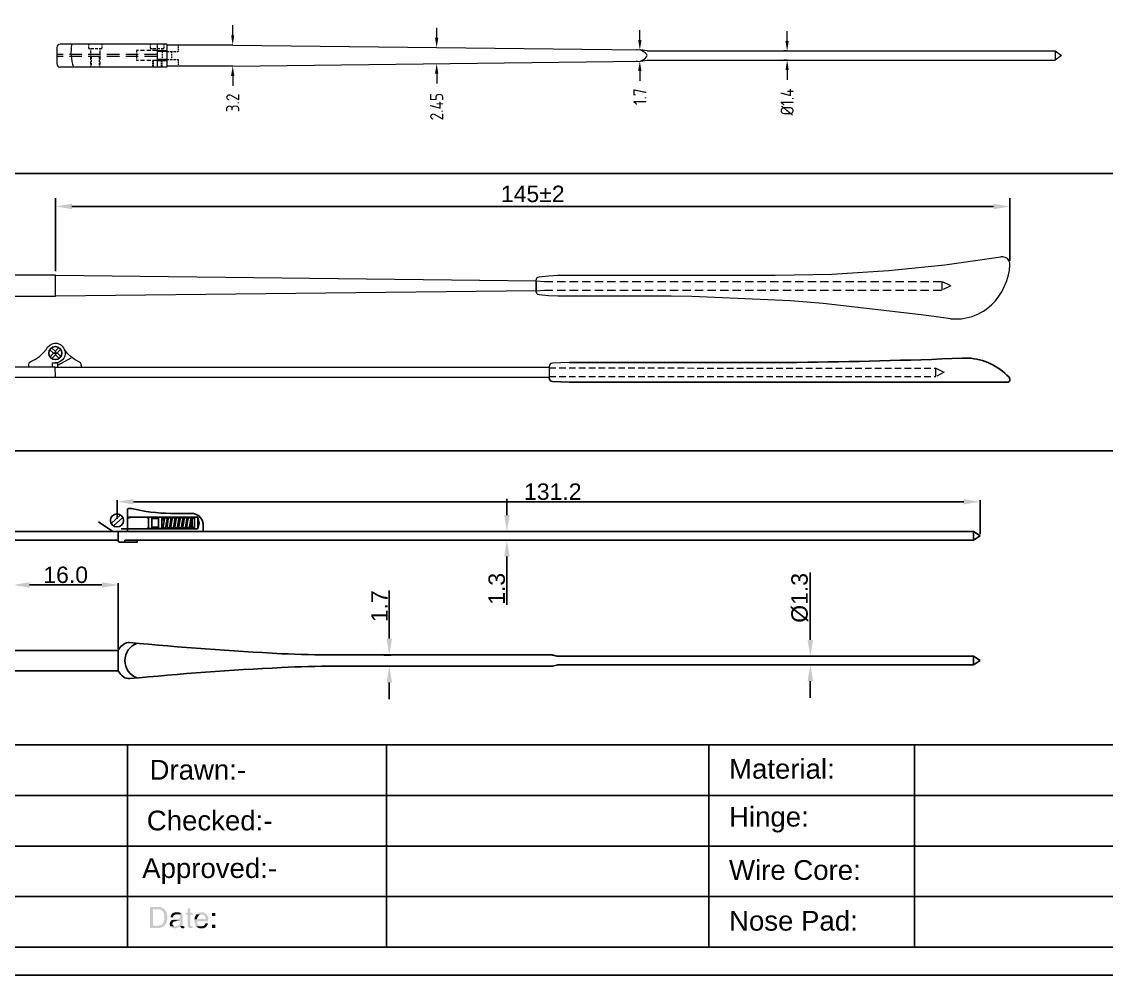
# Model space of a CAD drawing. Header units: millimetres. Extents: x 7018 to 13530, y 4187 to 5692.
# Drawn here: x 8050 to 8214.9, y 4524.9 to 4669.9 of the extents above; entities that cross this region are included whole.
import ezdxf

# ---------------------------------------------------------------- set-up
doc = ezdxf.new("R2010")
doc.units = ezdxf.units.MM
for name, pattern in [('CENTER2', [28.575, 19.05, -3.175, 3.175, -3.175]), ('DASHED', [19.05, 12.7, -6.35]), ('HIDDEN', [9.525, 6.35, -3.175]), ('HIDDEN2', [0.1875, 0.125, -0.0625])]:
    doc.linetypes.add(name, pattern=pattern)
for name, color, linetype in [('Center Line', 2, 'CENTER2'), ('Dimension', 3, 'Continuous'), ('Hidden Line', 1, 'HIDDEN2')]:
    doc.layers.add(name, color=color, linetype=linetype)
doc.styles.get("Standard").update_dxf_attribs({"font": 'arial.ttf'})
doc.styles.add('标注', font='dim.shx', dxfattribs={"height": 2})
doc.styles.add('样式 1', font='romant.shx')
doc.dimstyles.new('1-1', dxfattribs={"dimtxt": 2, "dimasz": 1.5, "dimexe": 0.5, "dimexo": 0.5, "dimgap": 0.5, "dimtad": 0, "dimdsep": 46, "dimtxsty": '标注', "dimcen": 0.09, "dimclrd": 4, "dimclre": 4, "dimclrt": 4, "dimadec": 0, "dimazin": 0, "dimtfac": 1, "dimtofl": 0, "dimtmove": 0, "dimatfit": 3, "dimfxl": 1, "dimtolj": 1, "dimtzin": 0, "dimlwd": 13, "dimlwe": 13, "dimarcsym": 0})
doc.dimstyles.new('ISO-25$0', dxfattribs={"dimtxt": 2.5, "dimasz": 2.5, "dimexe": 0.5, "dimexo": 1, "dimgap": 1, "dimtad": 0, "dimtih": 1, "dimtoh": 1, "dimdec": 1, "dimzin": 10, "dimdsep": 46, "dimlunit": 6, "dimtxsty": '样式 1', "dimcen": 0, "dimclrd": 256, "dimclre": 256, "dimclrt": 7, "dimazin": 0, "dimtfac": 1, "dimtdec": 1, "dimtofl": 0, "dimtmove": 0, "dimatfit": 0, "dimfxl": 1, "dimtolj": 1, "dimtzin": 10, "dimarcsym": 0})
doc.dimstyles.new('Standard$0', dxfattribs={"dimtxt": 2.3, "dimasz": 2, "dimexe": 1, "dimexo": 1, "dimgap": 1, "dimtad": 1, "dimdec": 1, "dimzin": 0, "dimdsep": 46, "dimtxsty": 'Standard', "dimcen": 0, "dimclrd": 4, "dimclre": 4, "dimclrt": 4, "dimadec": 1, "dimazin": 0, "dimtfac": 1, "dimtdec": 1, "dimtofl": 0, "dimtmove": 0, "dimatfit": 0, "dimfxl": 1, "dimtfillclr": 256, "dimtolj": 1, "dimtzin": 0, "dimlwd": -1, "dimlwe": -1, "dimarcsym": 1})

# ---------------------------------------------------------------- blocks, each defined once
blk = doc.blocks.new('*D2770')
at = {"layer": 'Defpoints', "color": 0, "transparency": 16777216}
for p in [(8195.72, 4596.94), (8064.52, 4594.1), (8195.72, 4591.75)]:
    blk.add_point(p, dxfattribs=at)
at = {"layer": 'Dimension', "color": 3, "transparency": 16777216}
for p, q in [((8064.52, 4594.35), (8064.52, 4597.19)), ((8067.02, 4596.94), (8193.22, 4596.94)), ((8195.72, 4592), (8195.72, 4597.19))]:
    blk.add_line(p, q, dxfattribs=at)
for points in [[(8067.02, 4597.35), (8067.02, 4596.52), (8064.52, 4596.94)], [(8193.22, 4597.35), (8193.22, 4596.52), (8195.72, 4596.94)]]:
    blk.add_solid(points, dxfattribs=at)
at = {"layer": 'Dimension', "transparency": 16777216, "insert": (8130.76, 4598.46), "char_height": 2.5, "attachment_point": 5}
blk.add_mtext('\\A1;131.2', dxfattribs=at)
blk = doc.blocks.new('*D2771')
at = {"layer": 'Defpoints', "color": 0, "transparency": 16777216}
for p in [(8123.78, 4592.4), (8123.78, 4591.1), (8123.78, 4591.1)]:
    blk.add_point(p, dxfattribs=at)
at = {"layer": 'Dimension', "color": 3, "transparency": 16777216}
for p, q in [((8123.78, 4594.9), (8123.78, 4597.4)), ((8123.78, 4588.6), (8123.78, 4581.28))]:
    blk.add_line(p, q, dxfattribs=at)
for points in [[(8123.37, 4594.9), (8124.2, 4594.9), (8123.78, 4592.4)], [(8123.37, 4588.6), (8124.2, 4588.6), (8123.78, 4591.1)]]:
    blk.add_solid(points, dxfattribs=at)
at = {"layer": 'Dimension', "transparency": 16777216, "insert": (8122.25, 4583.69), "char_height": 2.5, "attachment_point": 5, "rotation": 90}
blk.add_mtext('\\A1;1.3', dxfattribs=at)
blk = doc.blocks.new('*D2773')
at = {"layer": 'Defpoints', "color": 0, "transparency": 16777216}
for p in [(8064.72, 4584.28), (8048.72, 4574.33), (8064.72, 4574.33)]:
    blk.add_point(p, dxfattribs=at)
at = {"layer": 'Dimension', "color": 3, "transparency": 16777216}
for p, q in [((8048.72, 4574.58), (8048.72, 4584.53)), ((8051.22, 4584.28), (8062.22, 4584.28)), ((8064.72, 4574.58), (8064.72, 4584.53))]:
    blk.add_line(p, q, dxfattribs=at)
for points in [[(8051.22, 4584.7), (8051.22, 4583.87), (8048.72, 4584.28)], [(8062.22, 4584.7), (8062.22, 4583.87), (8064.72, 4584.28)]]:
    blk.add_solid(points, dxfattribs=at)
at = {"layer": 'Dimension', "transparency": 16777216, "insert": (8056.72, 4585.81), "char_height": 2.5, "attachment_point": 5}
blk.add_mtext('\\A1;16.0', dxfattribs=at)
blk = doc.blocks.new('*D2774')
at = {"layer": 'Defpoints', "color": 0, "transparency": 16777216}
for p in [(8168.26, 4573.43), (8168.26, 4572.13), (8169.9, 4572.13)]:
    blk.add_point(p, dxfattribs=at)
at = {"layer": 'Dimension', "color": 3, "transparency": 16777216}
for p, q in [((8169.9, 4575.93), (8169.9, 4586.2)), ((8168.51, 4573.43), (8170.15, 4573.43)), ((8168.51, 4572.13), (8170.15, 4572.13)), ((8169.9, 4569.63), (8169.9, 4567.13))]:
    blk.add_line(p, q, dxfattribs=at)
for points in [[(8169.48, 4575.93), (8170.32, 4575.93), (8169.9, 4573.43)], [(8169.48, 4569.63), (8170.32, 4569.63), (8169.9, 4572.13)]]:
    blk.add_solid(points, dxfattribs=at)
at = {"layer": 'Dimension', "transparency": 16777216, "insert": (8168.31, 4582.32), "char_height": 2.5, "attachment_point": 5, "rotation": 90}
blk.add_mtext('\\A1;%%c1.3', dxfattribs=at)
blk = doc.blocks.new('*D2775')
at = {"layer": 'Defpoints', "color": 0, "transparency": 16777216}
for p in [(8104.82, 4573.63), (8104.82, 4571.93), (8105.91, 4571.93)]:
    blk.add_point(p, dxfattribs=at)
at = {"layer": 'Dimension', "color": 3, "transparency": 16777216}
for p, q in [((8105.91, 4576.13), (8105.91, 4583.45)), ((8105.07, 4573.63), (8106.16, 4573.63)), ((8105.07, 4571.93), (8106.16, 4571.93)), ((8105.91, 4569.43), (8105.91, 4566.93))]:
    blk.add_line(p, q, dxfattribs=at)
for points in [[(8105.49, 4576.13), (8106.33, 4576.13), (8105.91, 4573.63)], [(8105.49, 4569.43), (8106.33, 4569.43), (8105.91, 4571.93)]]:
    blk.add_solid(points, dxfattribs=at)
at = {"layer": 'Dimension', "transparency": 16777216, "insert": (8104.41, 4581.04), "char_height": 2.5, "attachment_point": 5, "rotation": 90}
blk.add_mtext('\\A1;1.7', dxfattribs=at)
blk = doc.blocks.new('*D3268')
at = {"color": 4, "lineweight": 13, "transparency": 16777216}
for p, q in [((8143.99, 4667.14), (8143.99, 4668.64)), ((8143.61, 4665.64), (8143.49, 4665.64)), ((8143.61, 4663.94), (8143.49, 4663.94)), ((8143.99, 4662.44), (8143.99, 4660.94))]:
    blk.add_line(p, q, dxfattribs=at)
at = {"color": 4, "transparency": 16777216}
for points in [[(8143.74, 4667.14), (8144.24, 4667.14), (8143.99, 4665.64)], [(8143.74, 4662.44), (8144.24, 4662.44), (8143.99, 4663.94)]]:
    blk.add_solid(points, dxfattribs=at)
at = {"layer": 'Defpoints', "color": 0, "transparency": 16777216}
for p in [(8144.11, 4665.64), (8143.99, 4663.94), (8144.11, 4663.94)]:
    blk.add_point(p, dxfattribs=at)
at = {"color": 4, "lineweight": 20, "transparency": 16777216, "insert": (8143.99, 4658.53), "char_height": 2, "attachment_point": 5, "rotation": 90, "style": '标注'}
blk.add_mtext('\\A1;1.7', dxfattribs=at)
blk = doc.blocks.new('*D3267')
at = {"color": 4, "lineweight": 13, "transparency": 16777216}
for p, q in [((8166.38, 4666.99), (8166.38, 4668.49)), ((8166.27, 4665.49), (8165.88, 4665.49)), ((8166.27, 4664.09), (8165.88, 4664.09)), ((8166.38, 4662.59), (8166.38, 4661.09))]:
    blk.add_line(p, q, dxfattribs=at)
at = {"color": 4, "transparency": 16777216}
for points in [[(8166.13, 4666.99), (8166.63, 4666.99), (8166.38, 4665.49)], [(8166.13, 4662.59), (8166.63, 4662.59), (8166.38, 4664.09)]]:
    blk.add_solid(points, dxfattribs=at)
at = {"layer": 'Defpoints', "color": 0, "transparency": 16777216}
for p in [(8166.38, 4664.09), (8166.77, 4665.49), (8166.77, 4664.09)]:
    blk.add_point(p, dxfattribs=at)
at = {"color": 4, "lineweight": 20, "transparency": 16777216, "insert": (8166.38, 4657.73), "char_height": 2, "attachment_point": 5, "rotation": 90, "style": '标注'}
blk.add_mtext('\\A1;%%C1.4', dxfattribs=at)
blk = doc.blocks.new('*D3269')
at = {"color": 4, "lineweight": 13, "transparency": 16777216}
for p, q in [((8082.11, 4667.89), (8082.11, 4669.39)), ((8082.11, 4661.69), (8082.11, 4660.19))]:
    blk.add_line(p, q, dxfattribs=at)
at = {"color": 4, "transparency": 16777216}
for points in [[(8081.86, 4667.89), (8082.36, 4667.89), (8082.11, 4666.39)], [(8081.86, 4661.69), (8082.36, 4661.69), (8082.11, 4663.19)]]:
    blk.add_solid(points, dxfattribs=at)
at = {"layer": 'Defpoints', "color": 0, "transparency": 16777216}
for p in [(8082.11, 4666.39), (8082.11, 4663.19), (8082.11, 4663.19)]:
    blk.add_point(p, dxfattribs=at)
at = {"color": 4, "lineweight": 20, "transparency": 16777216, "insert": (8082.11, 4657.59), "char_height": 2, "attachment_point": 5, "rotation": 90, "style": '标注'}
blk.add_mtext('\\A1;3.2', dxfattribs=at)
blk = doc.blocks.new('*D3270')
at = {"color": 4, "lineweight": 13, "transparency": 16777216}
for p, q in [((8113.11, 4667.51), (8113.11, 4669.01)), ((8113.11, 4662.06), (8113.11, 4660.56))]:
    blk.add_line(p, q, dxfattribs=at)
at = {"color": 4, "transparency": 16777216}
for points in [[(8112.86, 4667.51), (8113.36, 4667.51), (8113.11, 4666.01)], [(8112.86, 4662.06), (8113.36, 4662.06), (8113.11, 4663.56)]]:
    blk.add_solid(points, dxfattribs=at)
at = {"layer": 'Defpoints', "color": 0, "transparency": 16777216}
for p in [(8113.11, 4666.01), (8113.11, 4663.56), (8113.11, 4663.56)]:
    blk.add_point(p, dxfattribs=at)
at = {"color": 4, "lineweight": 20, "transparency": 16777216, "insert": (8113.11, 4657.02), "char_height": 2, "attachment_point": 5, "rotation": 90, "style": '标注'}
blk.add_mtext('\\A1;2.45', dxfattribs=at)
blk = doc.blocks.new('gqqgq')
at = {"color": 7, "lineweight": 13}
for points in [[(538.95, 7.71), (538.61, 7.71), (538.67, 4.14), (539.31, 4.14)], [(538.95, 7.71), (539.14, 7.69), (539.31, 7.59), (539.41, 7.44), (539.79, 6.78), (540.24, 6.17), (540.77, 5.62), (541.38, 5.15)], [(538.99, 4.14), (540.09, 6.15)], [(538.67, 3.33), (538.65, -0.25), (539.09, -0.25)], [(538.67, 3.33), (539.33, 3.33), (539.33, 3.73), (539.31, 4.14)], [(539.35, 4.07), (539.33, 3.73)], [(540.01, 4.34), (540.53, 3.78), (539.97, 3.25)], [(540.81, 3.48), (540.24, 2.95)], [(540.83, 4.05), (540.31, 4.62)], [(541.33, 2.91), (540.81, 3.48)], [(541.4, 4.58), (540.83, 4.05)], [(541.67, 4.28), (541.11, 3.75)], [(541.63, 3.19), (541.11, 3.75)], [(539.54, 0.05), (539.9, 0.73), (540.32, 1.34), (540.83, 1.91), (541.42, 2.4), (541.72, 2.57)], [(539.09, -0.25), (539.28, -0.21), (539.43, -0.1), (539.54, 0.05)]]:
    blk.add_lwpolyline(points, dxfattribs=at)
blk.add_circle((540.82, 3.76), 0.996)
blk.add_open_spline([(541.72, 2.57), (543.74, 4.47), (540.21, 6.7), (539.35, 4.07)], degree=3, dxfattribs=at)
at = {"layer": 'Center Line'}
for points in [[(540.82, 3.52), (540.82, 3.76), (540.58, 3.76)], [(540.82, 4.01), (540.82, 3.76), (541.06, 3.76)]]:
    blk.add_lwpolyline(points, dxfattribs=at)
blk = doc.blocks.new('*D3273')
at = {"layer": 'Defpoints', "color": 0, "transparency": 16777216}
for p in [(8200.25, 4641.84), (8200.25, 4632.97), (8055.17, 4631.38)]:
    blk.add_point(p, dxfattribs=at)
at = {"layer": 'Dimension', "color": 0, "lineweight": -2, "transparency": 16777216}
for p, q in [((8055.17, 4632.01), (8055.17, 4643.09)), ((8200.25, 4633.59), (8200.25, 4643.09)), ((8057.67, 4641.84), (8197.75, 4641.84))]:
    blk.add_line(p, q, dxfattribs=at)
at = {"layer": 'Dimension', "color": 0, "transparency": 16777216}
for points in [[(8057.67, 4642.26), (8057.67, 4641.42), (8055.17, 4641.84)], [(8197.75, 4642.26), (8197.75, 4641.42), (8200.25, 4641.84)]]:
    blk.add_solid(points, dxfattribs=at)
at = {"layer": 'Dimension', "color": 0, "transparency": 16777216, "insert": (8127.71, 4643.74), "char_height": 2.5, "attachment_point": 5}
blk.add_mtext('145±2', dxfattribs=at)

msp = doc.modelspace()

# ---------------------------------------------------------------- hatches: boundary and pattern name
at = {"transparency": 33554559}
for points in [[(8070.831, 4535.315), (8069.522, 4535.315), (8069.522, 4532.11), (8071.012, 4532.11), (8071.102, 4532.156), (8071.192, 4532.156), (8071.282, 4532.201), (8071.327, 4532.201), (8071.418, 4532.246), (8071.508, 4532.291), (8071.553, 4532.336), (8071.643, 4532.381), (8071.689, 4532.426), (8071.734, 4532.472), (8069.974, 4532.472), (8069.974, 4534.954), (8070.786, 4534.954), (8071.734, 4534.999), (8071.643, 4535.044), (8071.598, 4535.089), (8071.508, 4535.134), (8071.463, 4535.179), (8071.373, 4535.225), (8071.282, 4535.27), (8071.102, 4535.27), (8071.057, 4535.315), (8070.966, 4535.315)], [(8071.734, 4534.999), (8070.786, 4534.954), (8070.921, 4534.954), (8071.012, 4534.909), (8071.102, 4534.909), (8071.147, 4534.864), (8071.237, 4534.864), (8071.327, 4534.818), (8071.373, 4534.728), (8071.418, 4534.683), (8071.508, 4534.638), (8071.553, 4534.548), (8071.553, 4534.502), (8071.598, 4534.412), (8071.643, 4534.367), (8071.643, 4534.277), (8071.689, 4534.187), (8071.689, 4534.096), (8071.734, 4534.006), (8071.734, 4533.419), (8071.689, 4533.329), (8071.689, 4533.239), (8071.643, 4533.148), (8071.643, 4533.058), (8071.598, 4533.013), (8071.553, 4532.923), (8071.508, 4532.878), (8071.463, 4532.787), (8071.463, 4532.787), (8071.418, 4532.697), (8071.327, 4532.652), (8071.282, 4532.607), (8071.192, 4532.562), (8071.102, 4532.562), (8071.057, 4532.517), (8070.966, 4532.517), (8070.876, 4532.472), (8069.974, 4532.472), (8071.734, 4532.472), (8071.824, 4532.562), (8071.824, 4532.562), (8071.869, 4532.652), (8071.914, 4532.697), (8071.959, 4532.742), (8072.004, 4532.833), (8072.05, 4532.923), (8072.05, 4532.968), (8072.095, 4533.058), (8072.095, 4533.148), (8072.14, 4533.239), (8072.14, 4533.329), (8072.185, 4533.419), (8072.185, 4533.961), (8072.14, 4534.051), (8072.14, 4534.232), (8072.095, 4534.322), (8072.095, 4534.367), (8072.05, 4534.457), (8072.05, 4534.548), (8072.004, 4534.593), (8071.959, 4534.683), (8071.914, 4534.773), (8071.869, 4534.818), (8071.824, 4534.864), (8071.779, 4534.954)], [(8074.396, 4534.232), (8073.584, 4534.187), (8073.765, 4534.187), (8073.81, 4534.141), (8073.9, 4534.141), (8073.945, 4534.096), (8074.035, 4534.051), (8074.081, 4533.961), (8074.081, 4533.871), (8074.126, 4533.78), (8074.126, 4533.78), (8074.081, 4533.69), (8074.081, 4533.645), (8074.035, 4533.6), (8073.945, 4533.555), (8073.9, 4533.555), (8073.81, 4533.51), (8073.313, 4533.464), (8073.178, 4533.464), (8073.088, 4533.419), (8072.997, 4533.374), (8072.952, 4533.374), (8072.862, 4533.329), (8074.126, 4533.284), (8074.126, 4532.968), (8074.081, 4532.878), (8074.081, 4532.742), (8074.035, 4532.697), (8073.945, 4532.607), (8073.9, 4532.562), (8073.855, 4532.517), (8073.81, 4532.472), (8073.719, 4532.426), (8073.629, 4532.426), (8073.539, 4532.381), (8072.636, 4532.381), (8072.681, 4532.291), (8072.772, 4532.246), (8072.817, 4532.201), (8072.862, 4532.156), (8072.952, 4532.11), (8072.997, 4532.11), (8073.088, 4532.065), (8073.584, 4532.065), (8073.629, 4532.11), (8073.719, 4532.156), (8073.81, 4532.156), (8073.855, 4532.201), (8073.945, 4532.246), (8074.035, 4532.336), (8074.035, 4532.336), (8074.126, 4532.426), (8074.532, 4532.426), (8074.487, 4532.517), (8074.487, 4533.961), (8074.442, 4534.051), (8074.442, 4534.141)], [(8073.629, 4534.502), (8073.313, 4534.502), (8073.223, 4534.457), (8073.133, 4534.412), (8073.088, 4534.412), (8072.997, 4534.367), (8072.952, 4534.322), (8072.907, 4534.277), (8072.862, 4534.232), (8072.817, 4534.187), (8072.772, 4534.096), (8072.727, 4534.006), (8072.681, 4533.916), (8072.681, 4533.735), (8073.042, 4533.735), (8073.042, 4533.871), (8073.088, 4533.961), (8073.133, 4534.006), (8073.178, 4534.096), (8073.223, 4534.096), (8073.313, 4534.141), (8073.404, 4534.187), (8073.584, 4534.187), (8074.396, 4534.232), (8074.351, 4534.277), (8074.261, 4534.322), (8074.216, 4534.367), (8074.171, 4534.412), (8074.081, 4534.457), (8073.99, 4534.457), (8073.945, 4534.502), (8073.719, 4534.502)], [(8075.66, 4535.089), (8075.254, 4535.089), (8075.254, 4534.457), (8074.938, 4534.457), (8074.938, 4534.141), (8075.254, 4534.141), (8075.254, 4532.426), (8075.299, 4532.336), (8075.344, 4532.246), (8075.344, 4532.201), (8075.389, 4532.156), (8075.435, 4532.156), (8075.525, 4532.11), (8075.615, 4532.11), (8075.705, 4532.065), (8075.75, 4532.065), (8075.796, 4532.11), (8076.021, 4532.11), (8076.021, 4532.426), (8075.796, 4532.426), (8075.705, 4532.472), (8075.66, 4532.517), (8075.66, 4534.141), (8076.021, 4534.141), (8076.021, 4534.457), (8075.66, 4534.457)], [(8077.375, 4534.502), (8077.15, 4534.502), (8077.059, 4534.457), (8077.014, 4534.457), (8076.924, 4534.412), (8076.834, 4534.367), (8076.788, 4534.322), (8076.698, 4534.277), (8076.653, 4534.232), (8076.608, 4534.187), (8077.375, 4534.141), (8077.556, 4534.141), (8077.646, 4534.096), (8077.736, 4534.051), (8077.781, 4534.006), (8077.827, 4533.961), (8077.827, 4533.961), (8077.872, 4533.871), (8077.917, 4533.825), (8077.962, 4533.735), (8077.962, 4533.645), (8078.007, 4533.555), (8078.007, 4533.464), (8076.698, 4533.464), (8076.292, 4533.419), (8076.292, 4532.968), (8076.337, 4532.878), (8076.337, 4532.787), (8076.382, 4532.697), (8076.382, 4532.652), (8076.427, 4532.562), (8076.473, 4532.472), (8076.518, 4532.426), (8076.563, 4532.381), (8077.375, 4532.381), (8077.285, 4532.381), (8077.195, 4532.426), (8077.104, 4532.426), (8077.059, 4532.472), (8076.969, 4532.517), (8076.924, 4532.562), (8076.879, 4532.607), (8076.834, 4532.652), (8076.788, 4532.697), (8076.788, 4532.787), (8076.743, 4532.833), (8076.743, 4532.923), (8076.698, 4533.058), (8076.698, 4533.148), (8078.413, 4533.148), (8078.413, 4533.464), (8078.368, 4533.555), (8078.368, 4533.735), (8078.323, 4533.825), (8078.278, 4533.916), (8078.278, 4533.961), (8078.233, 4534.051), (8078.188, 4534.096), (8078.142, 4534.187), (8078.097, 4534.232), (8078.007, 4534.277), (8077.962, 4534.322), (8077.872, 4534.367), (8077.827, 4534.412), (8077.736, 4534.457), (8077.646, 4534.502), (8077.465, 4534.502)], [(8076.608, 4534.187), (8076.563, 4534.141), (8076.518, 4534.051), (8076.473, 4534.006), (8076.427, 4533.916), (8076.382, 4533.871), (8076.382, 4533.78), (8076.337, 4533.69), (8076.337, 4533.6), (8076.292, 4533.51), (8076.292, 4533.419), (8076.698, 4533.464), (8076.698, 4533.555), (8076.743, 4533.645), (8076.743, 4533.735), (8076.788, 4533.78), (8076.834, 4533.871), (8076.879, 4533.916), (8076.924, 4533.961), (8076.969, 4534.051), (8077.059, 4534.096), (8077.104, 4534.096), (8077.195, 4534.141), (8077.375, 4534.141)], [(8079.451, 4533.961), (8079.451, 4534.412), (8078.955, 4534.412), (8078.955, 4533.961)], [(8072.862, 4533.329), (8072.817, 4533.284), (8072.727, 4533.239), (8072.727, 4533.194), (8072.681, 4533.148), (8072.636, 4533.058), (8072.591, 4533.013), (8072.591, 4532.923), (8072.546, 4532.833), (8072.546, 4532.607), (8072.591, 4532.517), (8072.591, 4532.426), (8072.636, 4532.381), (8073.358, 4532.381), (8073.223, 4532.381), (8073.133, 4532.426), (8073.088, 4532.472), (8073.042, 4532.517), (8072.997, 4532.607), (8072.952, 4532.697), (8072.952, 4532.833), (8072.997, 4532.923), (8073.042, 4532.968), (8073.088, 4533.058), (8073.133, 4533.058), (8073.223, 4533.103), (8073.313, 4533.148), (8073.494, 4533.148), (8073.855, 4533.239), (8074.035, 4533.239), (8074.126, 4533.284)], [(8074.532, 4532.426), (8074.126, 4532.426), (8074.126, 4532.336), (8074.622, 4532.381), (8074.622, 4532.381)], [(8074.758, 4532.381), (8074.622, 4532.381), (8074.126, 4532.336), (8074.171, 4532.246), (8074.216, 4532.201), (8074.216, 4532.201), (8074.261, 4532.156), (8074.351, 4532.11), (8074.442, 4532.065), (8074.622, 4532.065), (8074.667, 4532.11), (8074.758, 4532.11)], [(8078.368, 4532.833), (8077.962, 4532.833), (8077.962, 4532.697), (8077.917, 4532.652), (8077.827, 4532.562), (8077.781, 4532.517), (8077.736, 4532.472), (8077.646, 4532.426), (8077.556, 4532.426), (8077.465, 4532.381), (8076.563, 4532.381), (8076.608, 4532.291), (8076.698, 4532.246), (8076.743, 4532.201), (8076.834, 4532.156), (8076.924, 4532.11), (8076.969, 4532.11), (8077.059, 4532.065), (8077.646, 4532.065), (8077.736, 4532.11), (8077.827, 4532.156), (8077.872, 4532.156), (8077.962, 4532.201), (8078.007, 4532.246), (8078.097, 4532.291), (8078.142, 4532.381), (8078.188, 4532.426), (8078.233, 4532.517), (8078.278, 4532.562), (8078.323, 4532.652), (8078.323, 4532.742)], [(8079.451, 4532.11), (8079.451, 4532.607), (8078.955, 4532.607), (8078.955, 4532.11)]]:
    msp.add_hatch(color=256, dxfattribs=at).paths.add_polyline_path(points)

# ---------------------------------------------------------------- linework, layer by layer
at = {"color": 0, "lineweight": 20}
for p, q in [((8055.364, 4666.038), (8055.364, 4663.538)), ((8072.109, 4666.538), (8072.109, 4665.538)), ((8082.109, 4666.388), (8072.109, 4666.388)), ((8070.609, 4665.538), (8072.109, 4665.538)), ((8070.609, 4665.388), (8070.609, 4664.188)), ((8072.109, 4665.388), (8070.609, 4665.388)), ((8072.109, 4664.188), (8070.609, 4664.188)), ((8070.609, 4664.038), (8072.109, 4664.038)), ((8072.109, 4664.038), (8072.109, 4663.038)), ((8082.109, 4663.188), (8072.109, 4663.188))]:
    msp.add_line(p, q, dxfattribs=at)
at = {"color": 7, "lineweight": 20}
for p, q in [((8072.109, 4666.538), (8055.864, 4666.538)), ((8070.609, 4666.538), (8070.609, 4663.038)), ((8072.109, 4666.388), (8072.109, 4663.188)), ((8082.109, 4666.388), (8144.109, 4665.638)), ((8145.109, 4665.488), (8144.109, 4665.638)), ((8144.109, 4663.938), (8145.109, 4664.088)), ((8145.109, 4665.488), (8207.109, 4665.488)), ((8145.109, 4664.088), (8207.109, 4664.088)), ((8207.109, 4665.488), (8207.109, 4664.088)), ((8207.109, 4665.488), (8208.109, 4664.788)), ((8208.109, 4664.788), (8207.109, 4664.088)), ((8072.109, 4663.038), (8055.864, 4663.038)), ((8082.109, 4663.188), (8144.109, 4663.938))]:
    msp.add_line(p, q, dxfattribs=at)
at = {"color": 4, "linetype": 'HIDDEN', "lineweight": 20, "ltscale": 0.022047}
for p, q in [((8060.187, 4666.538), (8060.187, 4665.838)), ((8062.237, 4666.538), (8062.237, 4665.838)), ((8069.584, 4666.538), (8069.584, 4665.838)), ((8071.634, 4666.538), (8071.634, 4665.838))]:
    msp.add_line(p, q, dxfattribs=at)
at = {"color": 4, "linetype": 'HIDDEN', "lineweight": 20, "ltscale": 0.064567}
for p, q in [((8062.237, 4665.838), (8060.187, 4665.838)), ((8071.634, 4665.838), (8069.584, 4665.838))]:
    msp.add_line(p, q, dxfattribs=at)
at = {"color": 4, "linetype": 'HIDDEN', "lineweight": 20, "ltscale": 0.018898}
for p, q in [((8060.512, 4665.888), (8060.512, 4665.288)), ((8061.912, 4665.888), (8061.912, 4665.288))]:
    msp.add_line(p, q, dxfattribs=at)
at = {"color": 4, "linetype": 'HIDDEN', "lineweight": 20, "ltscale": 0.011024}
for p, q in [((8069.909, 4665.888), (8069.909, 4665.538)), ((8071.309, 4665.888), (8071.309, 4665.538))]:
    msp.add_line(p, q, dxfattribs=at)
at = {"color": 4, "linetype": 'HIDDEN', "lineweight": 20, "ltscale": 0.032402}
for p, q in [((8073.809, 4666.388), (8073.809, 4665.388)), ((8073.809, 4664.188), (8073.809, 4663.188))]:
    msp.add_line(p, q, dxfattribs=at)
at = {"color": 4, "linetype": 'HIDDEN', "lineweight": 20, "ltscale": 0.3}
for p, q in [((8070.609, 4664.938), (8055.364, 4664.938)), ((8070.609, 4664.638), (8055.364, 4664.638))]:
    msp.add_line(p, q, dxfattribs=at)
at = {"color": 4, "linetype": 'HIDDEN', "lineweight": 20, "ltscale": 0.072441}
for p, q in [((8060.512, 4665.288), (8060.512, 4662.988)), ((8061.912, 4665.288), (8061.912, 4662.988))]:
    msp.add_line(p, q, dxfattribs=at)
at = {"color": 4, "linetype": 'HIDDEN', "lineweight": 20, "ltscale": 0.051969}
for p, q in [((8060.612, 4664.638), (8060.612, 4662.988)), ((8061.812, 4664.638), (8061.812, 4662.988))]:
    msp.add_line(p, q, dxfattribs=at)
at = {"color": 4, "linetype": 'HIDDEN', "lineweight": 20, "ltscale": 0.047244}
msp.add_line((8067.465, 4665.538), (8067.465, 4664.038), dxfattribs=at)
at = {"color": 4, "linetype": 'HIDDEN', "lineweight": 20, "ltscale": 0.09903}
for p, q in [((8070.609, 4665.538), (8067.465, 4665.538)), ((8070.609, 4664.038), (8067.465, 4664.038))]:
    msp.add_line(p, q, dxfattribs=at)
at = {"color": 4, "linetype": 'HIDDEN', "lineweight": 20, "ltscale": 0.033071}
for p, q in [((8069.909, 4664.038), (8069.909, 4663.038)), ((8070.009, 4664.038), (8070.009, 4663.038)), ((8071.209, 4664.038), (8071.209, 4663.038)), ((8071.309, 4664.038), (8071.309, 4663.038))]:
    msp.add_line(p, q, dxfattribs=at)
at = {"color": 4, "linetype": 'HIDDEN', "lineweight": 20, "ltscale": 0.037795}
for p, q in [((8071.409, 4665.388), (8071.409, 4664.188)), ((8072.809, 4665.388), (8072.809, 4664.188))]:
    msp.add_line(p, q, dxfattribs=at)
at = {"color": 4, "linetype": 'HIDDEN', "lineweight": 20, "ltscale": 0.053543}
for p, q in [((8072.109, 4665.388), (8073.809, 4665.388)), ((8072.109, 4664.188), (8073.809, 4664.188))]:
    msp.add_line(p, q, dxfattribs=at)
for p, q in [((7985.468, 4646.861), (8381.906, 4646.861)), ((8133.274, 4618.132), (8167.886, 4618.132)), ((8130.706, 4615.244), (8133.273, 4615.132)), ((8133.273, 4615.132), (8199.956, 4615.132)), ((7985.468, 4604.689), (8381.906, 4604.689)), ((8063.633, 4593.64), (8065.076, 4594.932)), ((8066.123, 4592.55), (8066.123, 4595.75)), ((8066.708, 4595.9), (8066.273, 4595.9)), ((8075.823, 4595.15), (8072.655, 4595.15)), ((8063.896, 4592.4), (8061.727, 4593.9)), ((8063.967, 4593.268), (8065.41, 4594.559)), ((8066.122, 4594.423), (8066.822, 4594.573)), ((8066.123, 4592.8), (8066.123, 4594.6)), ((8066.123, 4594.6), (8076.782, 4594.6)), ((8066.822, 4594.573), (8069.072, 4594.573)), ((8069.322, 4594.598), (8069.822, 4594.598)), ((8069.322, 4594.598), (8069.322, 4592.848)), ((8069.322, 4594.323), (8069.322, 4593.073)), ((8069.322, 4594.273), (8069.322, 4594.098)), ((8069.822, 4594.598), (8069.822, 4592.848)), ((8069.822, 4594.373), (8070.822, 4594.373)), ((8070.822, 4594.598), (8070.822, 4592.848)), ((8070.822, 4594.598), (8071.222, 4594.598)), ((8071.222, 4594.598), (8071.322, 4594.598)), ((8071.322, 4594.598), (8071.322, 4592.848)), ((8071.322, 4594.173), (8071.692, 4594.173)), ((8071.322, 4593.273), (8071.549, 4593.273)), ((8071.466, 4593.273), (8071.522, 4593.098)), ((8071.522, 4593.098), (8071.724, 4594.379)), ((8071.53, 4594.322), (8071.578, 4594.173)), ((8071.922, 4593.098), (8071.988, 4593.515)), ((8071.95, 4593.273), (8072.15, 4593.273)), ((8072.122, 4594.348), (8071.988, 4593.515)), ((8072.066, 4593.273), (8072.122, 4593.098)), ((8072.094, 4594.173), (8072.294, 4594.173)), ((8072.122, 4594.348), (8072.178, 4594.173)), ((8072.122, 4593.098), (8072.322, 4594.348)), ((8072.522, 4593.098), (8072.588, 4593.515)), ((8072.55, 4593.273), (8072.75, 4593.273)), ((8072.722, 4594.348), (8072.588, 4593.515)), ((8072.666, 4593.273), (8072.722, 4593.098)), ((8072.694, 4594.173), (8072.894, 4594.173)), ((8072.722, 4594.348), (8072.778, 4594.173)), ((8072.722, 4593.098), (8072.922, 4594.348)), ((8073.188, 4593.515), (8073.122, 4593.098)), ((8073.15, 4593.273), (8073.349, 4593.273)), ((8073.322, 4594.348), (8073.188, 4593.515)), ((8073.266, 4593.273), (8073.322, 4593.098)), ((8073.294, 4594.173), (8073.492, 4594.173)), ((8073.322, 4593.098), (8073.524, 4594.379)), ((8073.322, 4594.348), (8073.378, 4594.173)), ((8073.722, 4593.098), (8073.788, 4593.515)), ((8073.75, 4593.273), (8073.95, 4593.273)), ((8073.922, 4594.348), (8073.788, 4593.515)), ((8073.866, 4593.273), (8073.922, 4593.098)), ((8073.894, 4594.173), (8074.094, 4594.173)), ((8073.922, 4594.348), (8073.978, 4594.173)), ((8073.922, 4593.098), (8074.122, 4594.348)), ((8074.322, 4593.098), (8074.388, 4593.515)), ((8074.35, 4593.273), (8074.55, 4593.273)), ((8074.522, 4594.348), (8074.388, 4593.515)), ((8074.466, 4593.273), (8074.522, 4593.098)), ((8074.494, 4594.173), (8074.694, 4594.173)), ((8074.522, 4594.348), (8074.578, 4594.173)), ((8074.655, 4593.931), (8074.522, 4593.098)), ((8074.722, 4594.348), (8074.655, 4593.931)), ((8075.122, 4594.348), (8074.922, 4593.098)), ((8074.95, 4593.273), (8075.149, 4593.273)), ((8075.066, 4593.273), (8075.122, 4593.098)), ((8075.094, 4594.173), (8075.292, 4594.173)), ((8075.122, 4594.348), (8075.178, 4594.173)), ((8075.254, 4593.935), (8075.122, 4593.098)), ((8075.254, 4593.935), (8075.324, 4594.379)), ((8075.722, 4594.348), (8075.522, 4593.098)), ((8075.522, 4593.098), (8075.588, 4593.515)), ((8075.55, 4593.273), (8075.75, 4593.273)), ((8075.666, 4593.273), (8075.722, 4593.098)), ((8075.694, 4594.173), (8075.894, 4594.173)), ((8075.712, 4594.286), (8075.722, 4594.348)), ((8075.712, 4594.286), (8075.722, 4594.348)), ((8075.712, 4594.286), (8075.712, 4594.286)), ((8075.722, 4594.348), (8075.778, 4594.173)), ((8075.722, 4593.098), (8075.922, 4594.348)), ((8075.922, 4594.423), (8076.322, 4594.423)), ((8075.922, 4594.036), (8075.922, 4594.423)), ((8075.922, 4593.723), (8075.922, 4594.036)), ((8075.922, 4593.723), (8075.922, 4593.023)), ((8076.322, 4594.31), (8076.322, 4594.423)), ((8076.322, 4594.31), (8076.322, 4593.023)), ((8076.782, 4594.6), (8076.782, 4592.8)), ((8076.782, 4594.6), (8077.001, 4593.7)), ((8076.782, 4592.8), (8077.001, 4593.7)), ((8077.623, 4592.55), (8077.623, 4593.645)), ((8048.721, 4592.4), (8064.721, 4592.4)), ((8064.396, 4592.4), (8065.903, 4592.4)), ((8064.721, 4592.4), (8194.721, 4592.4)), ((8064.721, 4592.4), (8064.721, 4591)), ((8064.721, 4592.4), (8064.721, 4591.1)), ((8065.156, 4592.823), (8069.072, 4592.823)), ((8066.123, 4592.8), (8076.782, 4592.8)), ((8066.273, 4592.4), (8077.473, 4592.4)), ((8069.322, 4592.848), (8069.822, 4592.848)), ((8069.822, 4593.073), (8070.822, 4593.073)), ((8070.822, 4592.848), (8071.222, 4592.848)), ((8071.222, 4592.848), (8071.322, 4592.848)), ((8075.922, 4593.023), (8076.322, 4593.023)), ((8075.922, 4593.023), (8075.922, 4592.898)), ((8194.721, 4591.1), (8194.721, 4592.4)), ((8194.721, 4592.4), (8195.721, 4591.75)), ((8195.721, 4591.75), (8194.721, 4591.1)), ((8048.721, 4591.1), (8064.721, 4591.1)), ((8064.921, 4590.8), (8067.568, 4590.8)), ((8065.72, 4591.1), (8065.72, 4590.8)), ((8067.568, 4591.1), (8065.72, 4591.1)), ((8067.568, 4591.1), (8194.721, 4591.1)), ((8067.568, 4591.1), (8067.568, 4590.8)), ((8064.721, 4574.331), (8048.721, 4574.331)), ((8064.721, 4571.231), (8064.721, 4574.331)), ((8130.599, 4573.631), (8097.62, 4573.631)), ((8130.843, 4573.6), (8131.397, 4573.461)), ((8131.641, 4573.431), (8194.721, 4573.431)), ((8194.721, 4572.131), (8194.721, 4573.431)), ((8194.721, 4573.431), (8195.721, 4572.781)), ((8130.599, 4571.931), (8097.62, 4571.931)), ((8130.843, 4571.961), (8131.397, 4572.1)), ((8131.641, 4572.131), (8194.721, 4572.131)), ((8195.721, 4572.781), (8194.721, 4572.131)), ((8064.721, 4571.231), (8048.721, 4571.231)), ((7972.65, 4529.177), (8381.906, 4529.177))]:
    msp.add_line(p, q)
at = {"color": 7, "lineweight": 13}
for p, q in [((8055.119, 4617.38), (8130.228, 4617.38)), ((8130.228, 4617.38), (8130.228, 4615.88)), ((8055.178, 4615.88), (8130.228, 4615.88))]:
    msp.add_line(p, q, dxfattribs=at)
msp.add_lwpolyline([(8385.944, 4524.918), (8385.944, 4821.918), (7965.944, 4821.918), (7965.944, 4524.918)], close=True)
for points in [[(8191.189, 4624.773), (8189.452, 4625.006), (8186.762, 4625.345), (8171.873, 4627.103), (8166.874, 4627.505), (8151.9, 4628.162), (8148.744, 4628.183), (8131.504, 4628.183), (8130.085, 4628.268), (8128.666, 4628.416), (8128.496, 4628.479), (8128.348, 4628.585), (8128.263, 4628.755), (8128.221, 4628.924), (8128.221, 4630.64), (8128.263, 4630.809), (8128.348, 4630.979), (8128.496, 4631.084), (8128.666, 4631.148), (8130.085, 4631.296), (8131.504, 4631.381), (8151.9, 4631.381), (8164.545, 4631.381), (8173.165, 4631.55), (8181.764, 4632.08), (8190.342, 4632.969), (8198.856, 4634.198)], [(8200, 4631.254), (8200.191, 4632.101), (8200.254, 4632.969)], [(8198.03, 4627.505), (8198.56, 4628.183), (8199.004, 4628.861), (8199.746, 4630.449), (8200, 4631.254)], [(8128.221, 4630.534), (8129.513, 4630.428)], [(8128.221, 4629.03), (8129.513, 4629.136)], [(8132.287, 4628.183), (8131.504, 4628.183)]]:
    msp.add_lwpolyline(points, dxfattribs=at)
for points in [[(8044.284, 4628.183), (8055.171, 4628.183), (8055.171, 4631.381), (8044.051, 4631.381), (8043.903, 4631.36), (8043.797, 4631.254), (8043.755, 4631.127), (8043.67, 4630.428), (8043.691, 4629.75), (8043.797, 4629.051), (8043.988, 4628.373), (8044.115, 4628.225)], [(8128.221, 4630.534), (8128.221, 4629.03), (8055.171, 4628.183), (8055.171, 4631.381)]]:
    msp.add_lwpolyline(points, close=True, dxfattribs=at)
for points in [[(8191.189, 4624.773), (8192.036, 4624.73), (8192.883, 4624.773), (8193.116, 4624.815, 0.1266213), (8196.611, 4626.213), (8196.802, 4626.34), (8197.458, 4626.891), (8198.03, 4627.505)], [(8055.178, 4615.88), (8055.119, 4617.384), (8048.035, 4617.383, -0.3184962), (8045.204, 4619.389), (8044.463, 4621.5), (8043.716, 4621.249, 0.4155857), (8043.402, 4620.613), (8043.978, 4618.925, 0.3207925), (8048.237, 4615.88), (8055.178, 4615.88)]]:
    msp.add_lwpolyline(points, format="xyb", dxfattribs=at)
at = {"lineweight": 20}
msp.add_lwpolyline([(8133.274, 4618.132), (8130.705, 4618.016, 0.4010141), (8130.228, 4617.517), (8130.228, 4615.743)], format="xyb", dxfattribs=at)
for points in [[(7985.468, 4559.957), (8381.906, 4559.957)], [(8066.137, 4559.957), (8066.137, 4529.177)], [(8105.493, 4559.957), (8105.493, 4529.177)], [(8154.461, 4559.957), (8154.461, 4529.177)], [(8185.738, 4559.957), (8185.738, 4529.177)], [(7985.468, 4552.285), (8281.598, 4552.285)], [(7985.468, 4544.567), (8334.538, 4544.567)], [(7985.468, 4536.894), (8281.598, 4536.894)]]:
    msp.add_lwpolyline(points)
msp.add_circle((8064.521, 4594.1), 1)
msp.add_circle((8064.521, 4594.1), 1)
at = {"color": 0, "lineweight": 20}
for centre, radius, start, end in [((8055.864, 4666.038), 0.5, 90, 180), ((8064.523, 4665.259), 7, 169.47083, 198.49754), ((8055.864, 4663.538), 0.5, 180, 270)]:
    msp.add_arc(centre, radius, start, end, dxfattribs=at)
for centre, radius, start, end in [((8158.795, 5470.507), 852.423, 270.611054, 272.300517), ((8193.763, 4594.824), 23.959, 89.69647, 91.79743), ((8193.405, 4609.629), 9.166, 43.00717, 86.9632), ((8130.728, 4615.743), 0.5, 180, 267.51834), ((8199.944, 4615.437), 0.305, 272.1717, 329.10834), ((8199.702, 4615.507), 0.552, 335.79049, 42.72094), ((8066.273, 4595.75), 0.15, 90, 180), ((8066.708, 4595.8), 0.1, 72.78945, 90), ((8073.376, 4624.73), 29.589, 257.03502, 268.60414), ((8075.853, 4593.357), 1.793, 9.25952, 90.96758), ((8069.072, 4594.323), 0.25, 0, 90), ((8071.322, 4594.348), 0.21, 303.55731, 90), ((8071.922, 4594.348), 0.2, 0, 180), ((8072.522, 4594.348), 0.2, 0, 180), ((8073.122, 4594.348), 0.2, 0, 180), ((8073.122, 4594.348), 0.2, 0, 180), ((8073.722, 4594.348), 0.2, 0, 180), ((8073.722, 4594.348), 0.2, 0, 180), ((8073.722, 4594.348), 0.2, 0, 180), ((8074.322, 4594.348), 0.2, 0, 180), ((8074.322, 4594.348), 0.2, 0, 180), ((8074.322, 4594.348), 0.2, 0, 180), ((8074.922, 4594.348), 0.2, 0, 180), ((8074.922, 4594.348), 0.2, 0, 180), ((8074.922, 4594.348), 0.2, 0, 180), ((8075.522, 4594.348), 0.2, 0, 180), ((8075.522, 4594.348), 0.2, 0, 180), ((8066.273, 4592.55), 0.15, 180, 270), ((8069.072, 4593.073), 0.25, 270, 0), ((8071.722, 4593.098), 0.2, 180, 0), ((8072.322, 4593.098), 0.2, 180, 0), ((8072.922, 4593.098), 0.2, 180, 0), ((8073.522, 4593.098), 0.2, 180, 0), ((8073.522, 4593.098), 0.2, 180, 0), ((8074.122, 4593.098), 0.2, 180, 0), ((8074.122, 4593.098), 0.2, 180, 0), ((8074.722, 4593.098), 0.2, 180, 0), ((8074.722, 4593.098), 0.2, 180, 0), ((8075.322, 4593.098), 0.2, 180, 0), ((8075.322, 4593.098), 0.2, 180, 0), ((8075.922, 4593.098), 0.2, 180, 270), ((8075.922, 4593.098), 0.2, 180, 270), ((8077.473, 4592.55), 0.15, 270, 0), ((8064.921, 4591), 0.2, 180, 270), ((8068.321, 4571.754), 4.486, 128.91576, 142.01343), ((8066.319, 4574.233), 1.3, 84.47891, 128.91576), ((8068.529, 4572.781), 2.809, 110.00002, 249.99998), ((8114.59, 5073.617), 500.411, 264.47891, 267.13081), ((8065.021, 4574.331), 0.3, 142.01343, 180), ((8097.62, 4735.028), 161.397, 267.13081, 270), ((8130.599, 4572.631), 1, 75.86872, 90), ((8131.641, 4574.431), 1, 255.86872, 270), ((8114.59, 4071.944), 500.411, 92.86919, 95.52109), ((8097.62, 4410.534), 161.397, 90, 92.86919), ((8130.599, 4572.931), 1, 270, 284.13128), ((8131.641, 4571.131), 1, 90, 104.13128), ((8065.021, 4571.231), 0.3, 180, 217.98657), ((8068.321, 4573.807), 4.486, 217.98657, 231.08424), ((8066.319, 4571.328), 1.3, 231.08424, 275.52109)]:
    msp.add_arc(centre, radius, start, end)
at = {"color": 7, "lineweight": 20}
msp.add_spline([(8144.109, 4663.938), (8145.109, 4664.788), (8144.109, 4665.638)], degree=3, dxfattribs=at)
at = {"color": 7, "lineweight": 13}
msp.add_open_spline([(8200.254, 4632.969), (8200.247, 4633.068), (8200.24, 4633.167), (8200.233, 4633.266), (8200.092, 4633.774), (8199.714, 4634.152), (8199.174, 4634.198), (8199.068, 4634.198), (8198.962, 4634.198), (8198.856, 4634.198)], degree=3, knots=[0, 0, 0, 0, 1, 1, 1, 2, 2, 2, 3, 3, 3, 3], dxfattribs=at)
at = {"layer": 'Hidden Line', "lineweight": 0, "ltscale": 8}
for p, q in [((8130.228, 4617.282), (8188.968, 4617.268)), ((8130.228, 4615.982), (8188.968, 4615.976))]:
    msp.add_line(p, q, dxfattribs=at)
at = {"layer": 'Hidden Line', "linetype": 'DASHED', "lineweight": 13, "ltscale": 0.1}
for points in [[(8129.513, 4630.428), (8189.961, 4630.428)], [(8129.513, 4629.136), (8189.961, 4629.136)]]:
    msp.add_lwpolyline(points, dxfattribs=at)
for points in [[(8189.961, 4629.136), (8189.961, 4630.428), (8191.253, 4629.792)], [(8188.968, 4615.976), (8188.968, 4617.268), (8190.26, 4616.632)]]:
    msp.add_lwpolyline(points, close=True, dxfattribs=at)
at = {"layer": 'Hidden Line', "lineweight": 0, "ltscale": 8}
msp.add_arc((8189.575, 4616.632), 0.652, 358.53487, 1.41726, dxfattribs=at)

# ---------------------------------------------------------------- block references
at = {"color": 3, "xscale": -1, "rotation": 270}
msp.add_blockref('gqqgq', (8051.386, 4078.731), dxfattribs=at)

# ---------------------------------------------------------------- texts
at = {"width": 34.34827, "attachment_point": 5}
for s, insert, char_height in [('Drawn:-', (8076.805, 4556.156), 2.9997), ('\\pxql;Material:', (8174.725, 4556.3), 2.99966), ('\\pxql;Hinge:', (8174.725, 4548.582), 2.99966), ('Checked:-', (8078.602, 4548.438), 2.9997), ('Approved:-', (8078.602, 4540.766), 2.9997), ('\\pxql; Wire Core:', (8173.558, 4540.909), 2.99966), ('\\pxql;Nose Pad:', (8174.725, 4533.192), 2.99966)]:
    msp.add_mtext(s, dxfattribs=dict(at, insert=insert, char_height=char_height))

# ---------------------------------------------------------------- dimensions: what is measured, and where the dimension line sits
at = {"color": 0, "lineweight": 20}
for base, p1, p2, picture, middle in [((8082.109, 4663.188), (8082.109, 4666.388), (8082.109, 4663.188), '*D3269', (8082.109, 4657.593)), ((8113.109, 4663.563), (8113.109, 4666.013), (8113.109, 4663.563), '*D3270', (8113.109, 4657.015)), ((8143.987, 4663.938), (8144.109, 4665.638), (8144.109, 4663.938), '*D3268', (8143.987, 4658.533))]:
    dim = msp.add_linear_dim(base=base, p1=p1, p2=p2, angle=90, dimstyle='1-1', dxfattribs=at)
    dim.commit()
    dim.dimension.update_dxf_attribs({"geometry": picture, "text_midpoint": middle})
dim = msp.add_linear_dim(base=(8166.38, 4664.088), p1=(8166.771, 4665.488), p2=(8166.771, 4664.088), angle=90, text='%%C<>', dimstyle='1-1', dxfattribs=at)
dim.commit()
dim.dimension.update_dxf_attribs({"geometry": '*D3267', "text_midpoint": (8166.38, 4657.731)})
at = {"layer": 'Dimension'}
for base, p1, p2, dimstyle, override, picture, middle in [((8200.254, 4641.84), (8055.171, 4631.381), (8200.254, 4632.969), 'ISO-25$0', {"dimexe": 1.25, "dimexo": 0.625, "dimgap": 0.625, "dimtad": 1, "dimdec": 0, "dimzin": 8, "dimlunit": 2, "dimpost": '<>', "dimtxsty": 'Standard', "dimcen": 2.5, "dimclrd": 0, "dimclre": 0, "dimclrt": 0, "dimadec": 0, "dimtol": 1, "dimtp": 2, "dimtm": 2, "dimtdec": 2, "dimtofl": 1, "dimatfit": 3, "dimtolj": 0, "dimtzin": 8}, '*D3273', (8127.712, 4643.741)), ((8064.721, 4584.283), (8048.721, 4574.331), (8064.721, 4574.331), 'Standard$0', {"dimtxt": 2.5, "dimasz": 2.5, "dimexe": 0.25, "dimexo": 0.25, "dimgap": 0.25, "dimclrd": 3, "dimclre": 3, "dimclrt": 256, "dimadec": 2, "dimtdec": 2, "dimatfit": 3}, '*D2773', (8056.721, 4585.809))]:
    dim = msp.add_linear_dim(base=base, p1=p1, p2=p2, dimstyle=dimstyle, override=override, dxfattribs=at)
    dim.commit()
    dim.dimension.update_dxf_attribs({"geometry": picture, "text_midpoint": middle})
dim = msp.add_linear_dim(base=(8195.721, 4596.937), p1=(8064.521, 4594.1), p2=(8195.721, 4591.75), dimstyle='Standard$0', override={"dimtxt": 2.5, "dimasz": 2.5, "dimexe": 0.25, "dimexo": 0.25, "dimgap": 0.25, "dimclrd": 3, "dimclre": 3, "dimclrt": 256, "dimadec": 2, "dimtdec": 2, "dimatfit": 3}, dxfattribs=at)
dim.commit()
dim.dimension.update_dxf_attribs({"geometry": '*D2770', "text_midpoint": (8130.759, 4596.937), "dimtype": 160})
dim = msp.add_linear_dim(base=(8123.782, 4591.1), p1=(8123.782, 4592.4), p2=(8123.782, 4591.1), angle=90, dimstyle='Standard$0', override={"dimtxt": 2.5, "dimasz": 2.5, "dimexe": 0.25, "dimexo": 0.25, "dimgap": 0.25, "dimclrd": 3, "dimclre": 3, "dimclrt": 256, "dimadec": 2, "dimtdec": 2, "dimatfit": 3}, dxfattribs=at)
dim.commit()
dim.dimension.update_dxf_attribs({"geometry": '*D2771', "text_midpoint": (8122.255, 4583.692)})
for base, p1, p2, override, picture, middle in [((8169.901, 4572.131), (8168.256, 4573.431), (8168.256, 4572.131), {"dimtxt": 2.5, "dimasz": 2.5, "dimexe": 0.25, "dimexo": 0.25, "dimgap": 0.25, "dimpost": '%%c<>', "dimclrd": 3, "dimclre": 3, "dimclrt": 256, "dimadec": 2, "dimtdec": 2, "dimatfit": 3}, '*D2774', (8169.901, 4582.316)), ((8105.911, 4571.931), (8104.824, 4573.631), (8104.824, 4571.931), {"dimtxt": 2.5, "dimasz": 2.5, "dimexe": 0.25, "dimexo": 0.25, "dimgap": 0.25, "dimclrd": 3, "dimclre": 3, "dimclrt": 256, "dimadec": 2, "dimtdec": 2, "dimatfit": 3}, '*D2775', (8105.911, 4581.039))]:
    dim = msp.add_linear_dim(base=base, p1=p1, p2=p2, angle=90, dimstyle='Standard$0', override=override, dxfattribs=at)
    dim.commit()
    dim.dimension.update_dxf_attribs({"geometry": picture, "text_midpoint": middle, "dimtype": 160})

doc.saveas('drawing.dxf')
